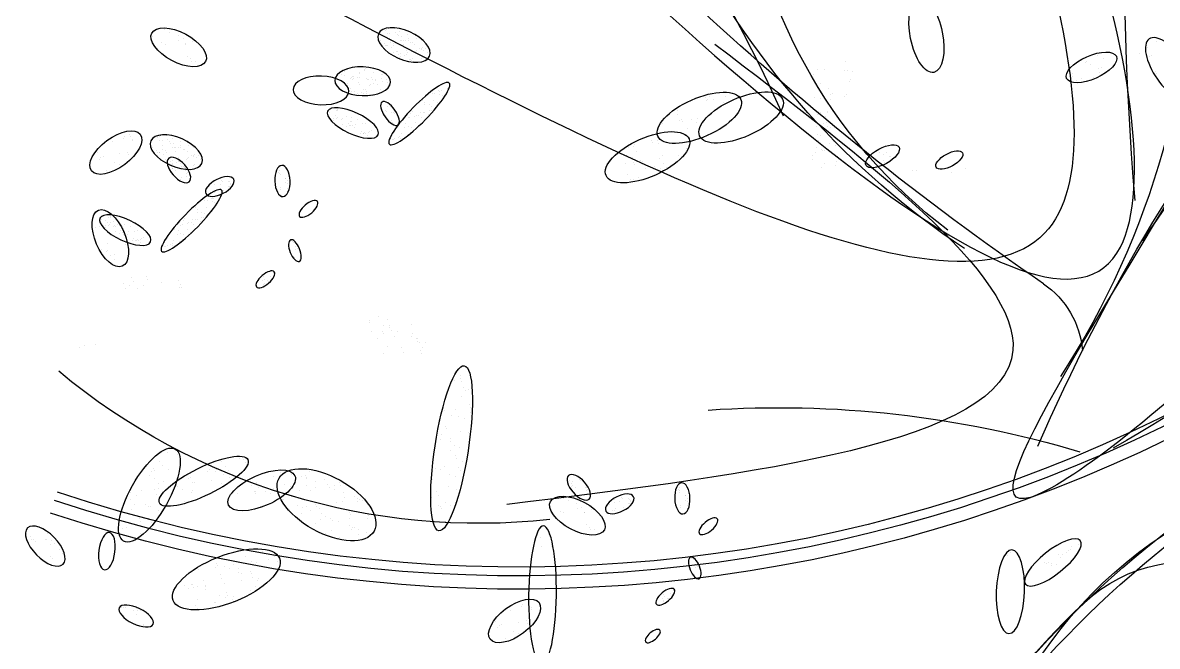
# Model space of a CAD drawing. Extents: x 185064 to 343242, y -369192 to -264966.
# Drawn here: x 203354 to 204928, y -350555 to -349690 of the extents above; entities that cross this region are included whole.
import ezdxf

# ---------------------------------------------------------------- set-up
doc = ezdxf.new("R2010")
doc.units = 0
doc.layers.add('WALL', color=9, linetype='Continuous')

# ---------------------------------------------------------------- blocks, each defined once
blk = doc.blocks.new('花6')
at = {"layer": 'WALL', "color": 8}
for p, q in [((128.59, 89.31), (128.59, 89.31)), ((129.78, 89.24), (129.78, 89.24)), ((129.83, 89.27), (129.83, 89.27)), ((124.33, 87.26), (124.33, 87.26)), ((124.49, 87.92), (124.49, 87.92)), ((125.91, 87.43), (125.91, 87.43)), ((125.93, 88.1), (125.93, 88.1)), ((127.16, 87.01), (127.16, 87.01)), ((127.19, 87.67), (127.19, 87.67)), ((127.51, 88.67), (127.51, 88.67)), ((127.77, 87.83), (127.77, 87.83)), ((127.97, 88.14), (127.97, 88.14)), ((128.47, 88.45), (128.47, 88.45)), ((129.49, 88.37), (129.49, 88.37)), ((129.52, 87.38), (129.52, 87.38)), ((130.04, 88.28), (130.04, 88.28)), ((130.09, 89.18), (130.09, 89.18)), ((130.39, 88.97), (130.39, 88.97)), ((131.32, 87.03), (131.32, 87.03)), ((170.1, 87.28), (170.1, 87.28)), ((171.09, 87.94), (171.09, 87.94)), ((172.75, 88.6), (172.75, 88.6)), ((173.81, 89.02), (173.81, 89.02)), ((176.23, 87.67), (176.23, 87.67)), ((-21.12, 86.77), (-21.12, 86.77)), ((-19.42, 85.64), (-19.42, 85.64)), ((122.41, 85.29), (122.41, 85.29)), ((122.8, 84.99), (122.8, 84.99)), ((123.15, 85.55), (123.15, 85.55)), ((123.24, 85.18), (123.24, 85.18)), ((123.3, 85.3), (123.3, 85.3)), ((123.32, 86.96), (123.32, 86.96)), ((123.7, 85.46), (123.7, 85.46)), ((124.25, 85.02), (124.25, 85.02)), ((124.49, 84.76), (124.49, 84.76)), ((124.61, 86.09), (124.61, 86.09)), ((125.06, 86.51), (125.06, 86.51)), ((125.39, 86.57), (125.39, 86.57)), ((125.89, 86.87), (125.89, 86.87)), ((126.29, 85.07), (126.29, 85.07)), ((126.32, 86.96), (126.32, 86.96)), ((126.86, 86.16), (126.86, 86.16)), ((126.87, 86.87), (126.87, 86.87)), ((127.42, 86.93), (127.42, 86.93)), ((127.94, 84.77), (127.94, 84.77)), ((128.27, 84.77), (128.27, 84.77)), ((128.71, 85.89), (128.71, 85.89)), ((128.85, 86.44), (128.85, 86.44)), ((129.25, 85.57), (129.25, 85.57)), ((129.46, 86.48), (129.46, 86.48)), ((130.03, 86.04), (130.03, 86.04)), ((130.1, 86.02), (130.1, 86.02)), ((130.36, 85.94), (130.36, 85.94)), ((130.45, 85.44), (130.45, 85.44)), ((130.53, 86.35), (130.53, 86.35)), ((167.27, 86.42), (167.27, 86.42)), ((168.33, 86.84), (168.33, 86.84)), ((169.59, 86.33), (169.59, 86.33)), ((169.6, 86.15), (169.6, 86.15)), ((171.03, 86.98), (171.03, 86.98)), ((173.65, 86.17), (173.65, 86.17)), ((174.3, 86.5), (174.3, 86.5)), ((-20.15, 84.05), (-20.15, 84.05)), ((-19.81, 83.75), (-19.81, 83.75)), ((-17.92, 84.36), (-17.92, 84.36)), ((-10.77, 83.31), (-10.77, 83.31)), ((-9.53, 84.06), (-9.53, 84.06)), ((-7.5, 82.84), (-7.5, 82.84)), ((-7.16, 82.56), (-7.16, 82.56)), ((40, 82.9), (40, 82.9)), ((122.02, 84.51), (122.02, 84.51)), ((123.12, 83.66), (123.12, 83.66)), ((123.34, 83.36), (123.34, 83.36)), ((124.76, 84.67), (124.76, 84.67)), ((124.86, 82.89), (124.86, 82.89)), ((125.1, 83.36), (125.1, 83.36)), ((125.18, 83.08), (125.18, 83.08)), ((125.36, 83.19), (125.36, 83.19)), ((125.65, 83.27), (125.65, 83.27)), ((126, 84.57), (126, 84.57)), ((126.18, 84.19), (126.18, 84.19)), ((126.66, 83.99), (126.66, 83.99)), ((127.43, 83.77), (127.43, 83.77)), ((127.44, 84.47), (127.44, 84.47)), ((127.69, 83.68), (127.69, 83.68)), ((127.8, 84.22), (127.8, 84.22)), ((128.82, 84.68), (128.82, 84.68)), ((165.8, 84.3), (165.8, 84.3)), ((167.73, 82.88), (167.73, 82.88)), ((168.51, 82.84), (168.51, 82.84)), ((168.68, 83.36), (168.68, 83.36)), ((169.3, 83.79), (169.3, 83.79)), ((-21.29, 80.42), (-21.29, 80.42)), ((-21.05, 80.76), (-21.05, 80.76)), ((-10.34, 81.62), (-10.34, 81.62)), ((-10.05, 80.62), (-10.05, 80.62)), ((-9.87, 81.48), (-9.87, 81.48)), ((-8.22, 82.14), (-8.22, 82.14)), ((-4.62, 80.36), (-4.62, 80.36)), ((24.2, 81.38), (24.2, 81.38)), ((38.61, 80.86), (38.61, 80.86)), ((39.51, 81.14), (39.51, 81.14)), ((40.09, 81.06), (40.09, 81.06)), ((44.07, 81.17), (44.07, 81.17)), ((45.48, 81.25), (45.48, 81.25)), ((131.01, 80.34), (131.01, 80.34)), ((132.61, 80.59), (132.61, 80.59)), ((133.92, 81.67), (133.92, 81.67)), ((134.32, 81.44), (134.32, 81.44)), ((134.39, 81.11), (134.39, 81.11)), ((134.54, 81.26), (134.54, 81.26)), ((135.53, 80.74), (135.53, 80.74)), ((135.54, 80.4), (135.54, 80.4)), ((137.86, 81.24), (137.86, 81.24)), ((138.38, 80.83), (138.38, 80.83)), ((-8.84, 79.59), (-8.84, 79.59)), ((-6.55, 79.41), (-6.55, 79.41)), ((-5.57, 79.11), (-5.57, 79.11)), ((-4.79, 79.84), (-4.79, 79.84)), ((38.85, 79.23), (38.85, 79.23)), ((39.12, 78.82), (39.12, 78.82)), ((44.81, 78.4), (44.81, 78.4)), ((46.13, 80.28), (46.13, 80.28)), ((129.4, 78.58), (129.4, 78.58)), ((129.71, 79.51), (129.71, 79.51)), ((129.76, 78.23), (129.76, 78.23)), ((129.98, 78.68), (129.98, 78.68)), ((130.19, 79.23), (130.19, 79.23)), ((130.88, 78.83), (130.88, 78.83)), ((131.22, 80.16), (131.22, 80.16)), ((131.22, 79.44), (131.22, 79.44)), ((131.92, 78.22), (131.92, 78.22)), ((132.22, 79.3), (132.22, 79.3)), ((132.39, 79.08), (132.39, 79.08)), ((132.76, 78.45), (132.76, 78.45)), ((132.96, 79.18), (132.96, 79.18)), ((133.18, 79.65), (133.18, 79.65)), ((133.37, 78.33), (133.37, 78.33)), ((133.58, 78.15), (133.58, 78.15)), ((133.66, 79.36), (133.66, 79.36)), ((133.87, 79.33), (133.87, 79.33)), ((134.07, 79.53), (134.07, 79.53)), ((135.37, 79.59), (135.37, 79.59)), ((135.39, 78.35), (135.39, 78.35)), ((135.68, 78.59), (135.68, 78.59)), ((135.95, 79.68), (135.95, 79.68)), ((136.65, 79.78), (136.65, 79.78)), ((136.68, 79.43), (136.68, 79.43)), ((136.85, 79.84), (136.85, 79.84)), ((136.9, 79.25), (136.9, 79.25)), ((137.08, 79.75), (137.08, 79.75)), ((137.13, 79.5), (137.13, 79.5)), ((137.9, 78.39), (137.9, 78.39)), ((138.36, 80.09), (138.36, 80.09)), ((138.53, 78.68), (138.53, 78.68)), ((138.93, 80.19), (138.93, 80.19)), ((139.99, 79.89), (139.99, 79.89)), ((39.82, 76.39), (39.82, 76.39)), ((40.17, 76.01), (40.17, 76.01)), ((42.48, 76.59), (42.48, 76.59)), ((42.9, 76.41), (42.9, 76.41)), ((43.22, 77.47), (43.22, 77.47)), ((63.55, 75.93), (63.55, 75.93)), ((66.4, 76.38), (66.4, 76.38)), ((66.64, 75.9), (66.64, 75.9)), ((118.14, 77.47), (118.14, 77.47)), ((118.17, 77.44), (118.17, 77.44)), ((119.16, 76.06), (119.16, 76.06)), ((119.42, 77.02), (119.42, 77.02)), ((119.66, 76.37), (119.66, 76.37)), ((119.69, 76.93), (119.69, 76.93)), ((119.89, 77.02), (119.89, 77.02)), ((120.68, 76.46), (120.68, 76.46)), ((120.96, 77.16), (120.96, 77.16)), ((121.11, 76.45), (121.11, 76.45)), ((121.69, 76.68), (121.69, 76.68)), ((122.36, 76.03), (122.36, 76.03)), ((131.37, 77.29), (131.37, 77.29)), ((132.91, 76.3), (132.91, 76.3)), ((133.51, 76.37), (133.51, 76.37)), ((134.09, 76.47), (134.09, 76.47)), ((134.18, 76.89), (134.18, 76.89)), ((134.22, 77.38), (134.22, 77.38)), ((134.58, 77.29), (134.58, 77.29)), ((134.66, 76.61), (134.66, 76.61)), ((134.99, 76.62), (134.99, 76.62)), ((135.73, 76.32), (135.73, 76.32)), ((135.83, 76.45), (135.83, 76.45)), ((136.5, 76.87), (136.5, 76.87)), ((137.08, 76.97), (137.08, 76.97)), ((137.22, 77.6), (137.22, 77.6)), ((42.8, 75.27), (42.8, 75.27)), ((44.18, 75.72), (44.18, 75.72)), ((44.86, 75.57), (44.86, 75.57)), ((45.94, 75.69), (45.94, 75.69)), ((46.7, 74.06), (46.7, 74.06)), ((63.88, 74.79), (63.88, 74.79)), ((65.89, 75.42), (65.89, 75.42)), ((67.05, 75.42), (67.05, 75.42)), ((67.26, 75.17), (67.26, 75.17)), ((67.43, 75.69), (67.43, 75.69)), ((69.95, 75.27), (69.95, 75.27)), ((70.71, 74.89), (70.71, 74.89)), ((119.07, 75.53), (119.07, 75.53)), ((120.04, 74.66), (120.04, 74.66)), ((120.82, 75.09), (120.82, 75.09)), ((121.21, 73.96), (121.21, 73.96)), ((121.71, 74.27), (121.71, 74.27)), ((122.62, 74.74), (122.62, 74.74)), ((122.63, 74.27), (122.63, 74.27)), ((123.02, 75.06), (123.02, 75.06)), ((124.62, 73.97), (124.62, 73.97)), ((129.31, 73.94), (129.31, 73.94)), ((130.05, 73.94), (130.05, 73.94)), ((43.48, 72.73), (43.48, 72.73)), ((43.51, 72.9), (43.51, 72.9)), ((43.79, 71.99), (43.79, 71.99)), ((44.77, 72.83), (44.77, 72.83)), ((45.52, 72.34), (45.52, 72.34)), ((66.46, 72.74), (66.46, 72.74)), ((68.98, 71.69), (68.98, 71.69)), ((72.17, 71.47), (72.17, 71.47)), ((72.93, 73.1), (72.93, 73.1)), ((73, 72.42), (73, 72.42)), ((121.38, 73.21), (121.38, 73.21)), ((121.44, 72.56), (121.44, 72.56)), ((121.75, 73.15), (121.75, 73.15)), ((121.99, 72.47), (121.99, 72.47)), ((122.63, 72.79), (122.63, 72.79)), ((122.89, 72.7), (122.89, 72.7)), ((123.27, 71.86), (123.27, 71.86)), ((123.56, 72.8), (123.56, 72.8)), ((123.77, 72.17), (123.77, 72.17)), ((124.32, 72.22), (124.32, 72.22)), ((124.59, 72.08), (124.59, 72.08)), ((125.07, 72.96), (125.07, 72.96)), ((125.4, 72.53), (125.4, 72.53)), ((125.57, 71.8), (125.57, 71.8)), ((125.83, 71.71), (125.83, 71.71)), ((126.57, 71.78), (126.57, 71.78)), ((128.67, 72.65), (128.67, 72.65)), ((128.75, 72.86), (128.75, 72.86)), ((129.25, 72.75), (129.25, 72.75)), ((130.15, 72.9), (130.15, 72.9)), ((130.2, 71.8), (130.2, 71.8)), ((130.32, 73.08), (130.32, 73.08)), ((130.46, 72.57), (130.46, 72.57)), ((135.42, 72.33), (135.42, 72.33)), ((135.8, 71.5), (135.8, 71.5)), ((136.99, 71.89), (136.99, 71.89)), ((138.01, 71.94), (138.01, 71.94)), ((138.79, 71.54), (138.79, 71.54)), ((138.99, 71.39), (138.99, 71.39)), ((139.7, 73.2), (139.7, 73.2)), ((139.72, 73.33), (139.72, 73.33)), ((139.77, 71.87), (139.77, 71.87)), ((139.98, 73.24), (139.98, 73.24)), ((140, 71.63), (140, 71.63)), ((140.27, 72.17), (140.27, 72.17)), ((140.55, 71.55), (140.55, 71.55)), ((141.18, 73.35), (141.18, 73.35)), ((141.41, 72.76), (141.41, 72.76)), ((141.45, 72.76), (141.45, 72.76)), ((141.57, 72.97), (141.57, 72.97)), ((42.81, 69.87), (42.81, 69.87)), ((43.27, 70.99), (43.27, 70.99)), ((43.52, 70.02), (43.52, 70.02)), ((43.69, 70.81), (43.69, 70.81)), ((44.21, 70.57), (44.21, 70.57)), ((45.64, 69.97), (45.64, 69.97)), ((46.02, 71.2), (46.02, 71.2)), ((69.17, 70.89), (69.17, 70.89)), ((70.23, 71.32), (70.23, 71.32)), ((71.07, 69.66), (71.07, 69.66)), ((72, 70.96), (72, 70.96)), ((72.63, 71.16), (72.63, 71.16)), ((75.9, 70.69), (75.9, 70.69)), ((122.69, 71.21), (122.69, 71.21)), ((123.95, 70.28), (123.95, 70.28)), ((124.49, 70.87), (124.49, 70.87)), ((125.32, 69.76), (125.32, 69.76)), ((125.82, 70.07), (125.82, 70.07)), ((126.33, 70.59), (126.33, 70.59)), ((126.54, 69.89), (126.54, 69.89)), ((127.12, 70.86), (127.12, 70.86)), ((128.9, 70.72), (128.9, 70.72)), ((129.25, 71.11), (129.25, 71.11)), ((133.13, 69.25), (133.13, 69.25)), ((134.34, 70.67), (134.34, 70.67)), ((134.84, 70.52), (134.84, 70.52)), ((136.18, 70.4), (136.18, 70.4)), ((136.4, 69.81), (136.4, 69.81)), ((136.82, 70.22), (136.82, 70.22)), ((137.05, 71.08), (137.05, 71.08)), ((137.18, 70.29), (137.18, 70.29)), ((137.31, 70.99), (137.31, 70.99)), ((137.37, 70.14), (137.37, 70.14)), ((137.68, 70.59), (137.68, 70.59)), ((137.92, 69.95), (137.92, 69.95)), ((138.74, 70.51), (138.74, 70.51)), ((140.63, 71.27), (140.63, 71.27)), ((42.18, 67.2), (42.18, 67.2)), ((42.35, 67.17), (42.35, 67.17)), ((44.93, 68.2), (44.93, 68.2)), ((45.2, 67.29), (45.2, 67.29)), ((45.4, 68.53), (45.4, 68.53)), ((70.9, 67.97), (70.9, 67.97)), ((71.2, 68.52), (71.2, 68.52)), ((76.91, 67.26), (76.91, 67.26)), ((77.83, 66.96), (77.83, 66.96)), ((78.11, 67.34), (78.11, 67.34)), ((125.42, 68.93), (125.42, 68.93)), ((125.83, 68.55), (125.83, 68.55)), ((126.1, 68.46), (126.1, 68.46)), ((127.27, 68.66), (127.27, 68.66)), ((127.37, 67.66), (127.37, 67.66)), ((127.52, 67.98), (127.52, 67.98)), ((127.87, 67.96), (127.87, 67.96)), ((128.49, 67.7), (128.49, 67.7)), ((128.77, 67.56), (128.77, 67.56)), ((129.01, 68.21), (129.01, 68.21)), ((129.04, 67.47), (129.04, 67.47)), ((133.47, 69.08), (133.47, 69.08)), ((133.65, 68.81), (133.65, 68.81)), ((133.82, 68.24), (133.82, 68.24)), ((134.2, 68.73), (134.2, 68.73)), ((134.38, 68.83), (134.38, 68.83)), ((134.6, 68.71), (134.6, 68.71)), ((134.64, 68.74), (134.64, 68.74)), ((135.1, 69.02), (135.1, 69.02)), ((135.27, 68.73), (135.27, 68.73)), ((136.07, 68.26), (136.07, 68.26)), ((170.69, 67.04), (170.69, 67.04)), ((172.26, 67.61), (172.26, 67.61)), ((172.73, 67.08), (172.73, 67.08)), ((173.23, 67.39), (173.23, 67.39)), ((173.34, 68.25), (173.34, 68.25)), ((174.25, 67.31), (174.25, 67.31)), ((174.53, 68.18), (174.53, 68.18)), ((174.59, 68.21), (174.59, 68.21)), ((174.8, 67.22), (174.8, 67.22)), ((174.85, 68.12), (174.85, 68.12)), ((175.14, 67.91), (175.14, 67.91)), ((180, 67.18), (180, 67.18)), ((180.05, 67.48), (180.05, 67.48)), ((180.52, 68.14), (180.52, 68.14)), ((180.65, 68.36), (180.65, 68.36)), ((181.71, 68.14), (181.71, 68.14)), ((181.92, 67.76), (181.92, 67.76)), ((182.77, 68.56), (182.77, 68.56)), ((183.92, 67.88), (183.92, 67.88)), ((184.06, 67.03), (184.06, 67.03)), ((31.81, 64.89), (31.81, 64.89)), ((33.17, 64.98), (33.17, 64.98)), ((41.82, 66.35), (41.82, 66.35)), ((43.1, 66.67), (43.1, 66.67)), ((44.06, 65.38), (44.06, 65.38)), ((44.47, 65.21), (44.47, 65.21)), ((44.69, 65.54), (44.69, 65.54)), ((45.63, 65.87), (45.63, 65.87)), ((45.82, 64.89), (45.82, 64.89)), ((71.1, 65.65), (71.1, 65.65)), ((76.74, 66.74), (76.74, 66.74)), ((81.09, 65.18), (81.09, 65.18)), ((81.33, 66.45), (81.33, 66.45)), ((81.61, 66.13), (81.61, 66.13)), ((82.58, 65.83), (82.58, 65.83)), ((168.07, 65.9), (168.07, 65.9)), ((169.09, 66.2), (169.09, 66.2)), ((169.24, 66.86), (169.24, 66.86)), ((169.36, 65.03), (169.36, 65.03)), ((169.82, 65.45), (169.82, 65.45)), ((170.14, 65.51), (170.14, 65.51)), ((170.64, 65.81), (170.64, 65.81)), ((170.67, 66.38), (170.67, 66.38)), ((171.08, 65.9), (171.08, 65.9)), ((171.62, 65.1), (171.62, 65.1)), ((171.63, 65.81), (171.63, 65.81)), ((171.92, 65.95), (171.92, 65.95)), ((171.95, 66.61), (171.95, 66.61)), ((172.18, 65.87), (172.18, 65.87)), ((172.53, 66.77), (172.53, 66.77)), ((173.46, 64.83), (173.46, 64.83)), ((173.61, 65.39), (173.61, 65.39)), ((174.22, 65.42), (174.22, 65.42)), ((174.28, 66.32), (174.28, 66.32)), ((174.78, 64.98), (174.78, 64.98)), ((174.85, 64.96), (174.85, 64.96)), ((175.12, 64.88), (175.12, 64.88)), ((175.28, 65.29), (175.28, 65.29)), ((176.08, 65.97), (176.08, 65.97)), ((181, 64.97), (181, 64.97)), ((187.04, 64.86), (187.04, 64.86)), ((31.05, 64.07), (31.05, 64.07)), ((31.31, 64.13), (31.31, 64.13)), ((32.33, 63.02), (32.33, 63.02)), ((32.43, 63.29), (32.43, 63.29)), ((32.47, 64.49), (32.47, 64.49)), ((34.11, 62.88), (34.11, 62.88)), ((35.41, 62.59), (35.41, 62.59)), ((41.48, 64.21), (41.48, 64.21)), ((41.6, 63.19), (41.6, 63.19)), ((44.02, 62.68), (44.02, 62.68)), ((46.35, 63.5), (46.35, 63.5)), ((46.43, 64.37), (46.43, 64.37)), ((72.2, 64.05), (72.2, 64.05)), ((72.83, 64.25), (72.83, 64.25)), ((75.69, 62.84), (75.69, 62.84)), ((75.94, 64.3), (75.94, 64.3)), ((76.48, 63.71), (76.48, 63.71)), ((79.75, 63.24), (79.75, 63.24)), ((80.22, 63.28), (80.22, 63.28)), ((81.48, 62.53), (81.48, 62.53)), ((81.65, 63.04), (81.65, 63.04)), ((81.88, 63.94), (81.88, 63.94)), ((82.94, 64.36), (82.94, 64.36)), ((83.25, 62.73), (83.25, 62.73)), ((166.78, 63.45), (166.78, 63.45)), ((167.16, 64.23), (167.16, 64.23)), ((167.56, 63.93), (167.56, 63.93)), ((167.87, 62.6), (167.87, 62.6)), ((167.9, 64.49), (167.9, 64.49)), ((168, 64.12), (168, 64.12)), ((168.06, 64.24), (168.06, 64.24)), ((168.45, 64.4), (168.45, 64.4)), ((169.01, 63.96), (169.01, 63.96)), ((169.25, 63.7), (169.25, 63.7)), ((169.51, 63.61), (169.51, 63.61)), ((170.02, 62.56), (170.02, 62.56)), ((170.59, 62.83), (170.59, 62.83)), ((170.75, 63.51), (170.75, 63.51)), ((170.82, 63.09), (170.82, 63.09)), ((170.94, 63.13), (170.94, 63.13)), ((170.97, 63.47), (170.97, 63.47)), ((171.04, 64.01), (171.04, 64.01)), ((171.42, 62.93), (171.42, 62.93)), ((172.19, 62.71), (172.19, 62.71)), ((172.2, 63.41), (172.2, 63.41)), ((172.23, 62.63), (172.23, 62.63)), ((172.45, 62.62), (172.45, 62.62)), ((172.56, 63.17), (172.56, 63.17)), ((172.7, 63.71), (172.7, 63.71)), ((172.74, 62.77), (172.74, 62.77)), ((173.03, 63.71), (173.03, 63.71)), ((173.58, 63.62), (173.58, 63.62)), ((174, 64.51), (174, 64.51)), ((175.21, 64.38), (175.21, 64.38)), ((180.83, 64.46), (180.83, 64.46)), ((181.64, 62.53), (181.64, 62.53)), ((182.58, 64.64), (182.58, 64.64)), ((182.58, 62.47), (182.58, 62.47)), ((183.64, 62.9), (183.64, 62.9)), ((185.85, 64.16), (185.85, 64.16)), ((186.41, 64), (186.41, 64)), ((186.66, 63.55), (186.66, 63.55)), ((16.3, 61.67), (16.3, 61.67)), ((19.16, 60.99), (19.16, 60.99)), ((25.99, 61.39), (25.99, 61.39)), ((26.85, 61.3), (26.85, 61.3)), ((41.87, 62.28), (41.87, 62.28)), ((44.65, 62.04), (44.65, 62.04)), ((75.17, 61.88), (75.17, 61.88)), ((76.39, 61.75), (76.39, 61.75)), ((77.45, 62.18), (77.45, 62.18)), ((79.24, 61.73), (79.24, 61.73)), ((82.73, 60.52), (82.73, 60.52)), ((149.4, 60.85), (149.4, 60.85)), ((149.44, 60.26), (149.44, 60.26)), ((150.05, 62), (150.05, 62)), ((151.07, 60.5), (151.07, 60.5)), ((151.13, 60.88), (151.13, 60.88)), ((151.14, 61.42), (151.14, 61.42)), ((151.33, 61.07), (151.33, 61.07)), ((168.1, 62.3), (168.1, 62.3)), ((169.32, 61.01), (169.32, 61.01)), ((169.39, 61.48), (169.39, 61.48)), ((169.42, 61.76), (169.42, 61.76)), ((169.49, 60.85), (169.49, 60.85)), ((169.53, 60.27), (169.53, 60.27)), ((169.61, 61.83), (169.61, 61.83)), ((169.65, 61.46), (169.65, 61.46)), ((169.82, 62.36), (169.82, 62.36)), ((169.86, 62.3), (169.86, 62.3)), ((169.94, 62.02), (169.94, 62.02)), ((170.11, 62.14), (170.11, 62.14)), ((170.41, 62.21), (170.41, 62.21)), ((171.54, 61.43), (171.54, 61.43)), ((172.16, 61.75), (172.16, 61.75)), ((172.3, 61.71), (172.3, 61.71)), ((172.34, 61.13), (172.34, 61.13)), ((172.49, 62.2), (172.49, 62.2)), ((185.19, 61.42), (185.19, 61.42)), ((185.74, 60.76), (185.74, 60.76)), ((80.68, 60.09), (80.68, 60.09)), ((81.68, 59.51), (81.68, 59.51)), ((82.22, 59.57), (82.22, 59.57)), ((86.58, 59.8), (86.58, 59.8)), ((149.55, 58.74), (149.55, 58.74)), ((149.63, 59.34), (149.63, 59.34)), ((149.96, 59.8), (149.96, 59.8)), ((149.98, 58.99), (149.98, 58.99)), ((150.04, 59.83), (150.04, 59.83)), ((160.73, 58.7), (160.73, 58.7)), ((160.8, 58.81), (160.8, 58.81)), ((161, 59.17), (161, 59.17)), ((161.07, 58.26), (161.07, 58.26)), ((161.12, 59.26), (161.12, 59.26)), ((161.28, 58.25), (161.28, 58.25)), ((162.37, 59.3), (162.37, 59.3)), ((162.57, 59.49), (162.57, 59.49)), ((162.87, 58.64), (162.87, 58.64)), ((163.64, 59.55), (163.64, 59.55)), ((163.87, 59.12), (163.87, 59.12)), ((163.91, 58.54), (163.91, 58.54)), ((164.94, 58.16), (164.94, 58.16)), ((165.37, 58.05), (165.37, 58.05)), ((170.41, 59.98), (170.41, 59.98)), ((170.62, 59.62), (170.62, 59.62)), ((149.62, 57.83), (149.62, 57.83)), ((149.66, 57.24), (149.66, 57.24)), ((150.82, 56.43), (150.82, 56.43)), ((150.93, 57.58), (150.93, 57.58)), ((150.94, 57.96), (150.94, 57.96)), ((161.11, 57.68), (161.11, 57.68)), ((161.68, 57.3), (161.68, 57.3)), ((162.1, 57.42), (162.1, 57.42)), ((162.9, 56.41), (162.9, 56.41)), ((162.93, 56.38), (162.93, 56.38)), ((163.77, 56.53), (163.77, 56.53)), ((163.82, 57.24), (163.82, 57.24)), ((164.02, 57.02), (164.02, 57.02)), ((164.18, 55.96), (164.18, 55.96)), ((164.29, 57), (164.29, 57)), ((164.44, 55.87), (164.44, 55.87)), ((164.64, 55.96), (164.64, 55.96)), ((165.72, 56.1), (165.72, 56.1)), ((163.83, 54.47), (163.83, 54.47)), ((163.91, 55), (163.91, 55)), ((164.41, 55.31), (164.41, 55.31)), ((164.8, 53.6), (164.8, 53.6)), ((165.43, 55.4), (165.43, 55.4)), ((165.58, 54.03), (165.58, 54.03)), ((165.87, 55.39), (165.87, 55.39)), ((166.44, 55.62), (166.44, 55.62)), ((167.12, 54.97), (167.12, 54.97)), ((167.38, 53.68), (167.38, 53.68)), ((167.77, 54), (167.77, 54)), ((165.97, 52.9), (165.97, 52.9)), ((166.14, 52.15), (166.14, 52.15)), ((166.2, 51.5), (166.2, 51.5)), ((166.47, 53.21), (166.47, 53.21)), ((166.51, 52.09), (166.51, 52.09)), ((166.75, 51.41), (166.75, 51.41)), ((167.38, 51.73), (167.38, 51.73)), ((167.39, 53.21), (167.39, 53.21)), ((167.65, 51.64), (167.65, 51.64)), ((168.31, 51.74), (168.31, 51.74)), ((169.37, 52.91), (169.37, 52.91)), ((169.83, 51.9), (169.83, 51.9)), ((170.15, 51.47), (170.15, 51.47)), ((183.89, 51.31), (183.89, 51.31)), ((184.46, 52.14), (184.46, 52.14)), ((184.47, 52.27), (184.47, 52.27)), ((184.74, 52.18), (184.74, 52.18)), ((185.38, 51.57), (185.38, 51.57)), ((185.94, 52.29), (185.94, 52.29)), ((186.16, 51.7), (186.16, 51.7)), ((186.2, 51.7), (186.2, 51.7)), ((186.33, 51.91), (186.33, 51.91)), ((167.44, 50.15), (167.44, 50.15)), ((168.02, 50.8), (168.02, 50.8)), ((168.52, 51.11), (168.52, 51.11)), ((168.7, 49.22), (168.7, 49.22)), ((169.07, 51.16), (169.07, 51.16)), ((169.25, 49.81), (169.25, 49.81)), ((169.34, 51.02), (169.34, 51.02)), ((170.32, 50.74), (170.32, 50.74)), ((170.59, 50.65), (170.59, 50.65)), ((171.09, 49.54), (171.09, 49.54)), ((171.33, 50.72), (171.33, 50.72)), ((171.88, 49.8), (171.88, 49.8)), ((179.09, 49.61), (179.09, 49.61)), ((179.59, 49.46), (179.59, 49.46)), ((180.18, 51.27), (180.18, 51.27)), ((180.56, 50.44), (180.56, 50.44)), ((180.93, 49.34), (180.93, 49.34)), ((181.58, 49.16), (181.58, 49.16)), ((181.75, 50.83), (181.75, 50.83)), ((181.8, 50.02), (181.8, 50.02)), ((181.94, 49.28), (181.94, 49.28)), ((181.94, 49.23), (181.94, 49.23)), ((182.07, 49.93), (182.07, 49.93)), ((182.13, 49.08), (182.13, 49.08)), ((182.44, 49.53), (182.44, 49.53)), ((182.66, 50.49), (182.66, 50.49)), ((182.77, 50.88), (182.77, 50.88)), ((183.12, 50.78), (183.12, 50.78)), ((183.37, 50.35), (183.37, 50.35)), ((183.5, 49.45), (183.5, 49.45)), ((183.55, 50.48), (183.55, 50.48)), ((183.74, 50.33), (183.74, 50.33)), ((184.32, 51.15), (184.32, 51.15)), ((184.52, 50.81), (184.52, 50.81)), ((184.75, 50.57), (184.75, 50.57)), ((185.02, 51.11), (185.02, 51.11)), ((185.3, 50.49), (185.3, 50.49)), ((185.39, 50.21), (185.39, 50.21)), ((186.62, 50.27), (186.62, 50.27)), ((187.44, 50.2), (187.44, 50.2)), ((148.39, 47.19), (148.39, 47.19)), ((148.61, 47.39), (148.61, 47.39)), ((148.81, 47.58), (148.81, 47.58)), ((170.08, 48.7), (170.08, 48.7)), ((170.18, 47.87), (170.18, 47.87)), ((170.58, 49.01), (170.58, 49.01)), ((170.59, 47.49), (170.59, 47.49)), ((170.85, 47.4), (170.85, 47.4)), ((171.3, 48.83), (171.3, 48.83)), ((172.02, 47.6), (172.02, 47.6)), ((172.28, 46.92), (172.28, 46.92)), ((172.63, 46.9), (172.63, 46.9)), ((173.77, 47.15), (173.77, 47.15)), ((177.89, 48.19), (177.89, 48.19)), ((178.22, 48.02), (178.22, 48.02)), ((178.41, 47.75), (178.41, 47.75)), ((178.57, 47.18), (178.57, 47.18)), ((178.96, 47.67), (178.96, 47.67)), ((179.14, 47.77), (179.14, 47.77)), ((179.35, 47.65), (179.35, 47.65)), ((179.4, 47.68), (179.4, 47.68)), ((179.85, 47.96), (179.85, 47.96)), ((180.03, 47.67), (180.03, 47.67)), ((180.83, 47.2), (180.83, 47.2)), ((181.16, 48.75), (181.16, 48.75)), ((181.52, 46.9), (181.52, 46.9)), ((181.77, 48.76), (181.77, 48.76)), ((181.78, 47.53), (181.78, 47.53)), ((182.68, 48.89), (182.68, 48.89)), ((185.05, 47.06), (185.05, 47.06)), ((147.26, 45.74), (147.26, 45.74)), ((147.52, 46.34), (147.52, 46.34)), ((147.61, 45.99), (147.61, 45.99)), ((147.99, 46.35), (147.99, 46.35)), ((148.03, 45.77), (148.03, 45.77)), ((172.13, 46.6), (172.13, 46.6)), ((173.25, 46.64), (173.25, 46.64)), ((173.53, 46.5), (173.53, 46.5)), ((173.79, 46.41), (173.79, 46.41)), ((180.97, 46.33), (180.97, 46.33)), ((183.53, 44.83), (183.53, 44.83)), ((184.5, 44.74), (184.5, 44.74)), ((185.01, 45.7), (185.01, 45.7)), ((185.19, 45.49), (185.19, 45.49)), ((186.25, 45.91), (186.25, 45.91)), ((148.14, 44.24), (148.14, 44.24)), ((148.32, 44.17), (148.32, 44.17)), ((183.7, 43.81), (183.7, 43.81)), ((152.44, 41.21), (152.44, 41.21)), ((152.9, 40.53), (152.9, 40.53)), ((154.31, 40.44), (154.31, 40.44)), ((177.31, 40.47), (177.31, 40.47)), ((180.31, 40.42), (180.31, 40.42)), ((153.37, 39.53), (153.37, 39.53)), ((153.5, 39.64), (153.5, 39.64)), ((154.19, 39.93), (154.19, 39.93)), ((154.23, 39.18), (154.23, 39.18)), ((154.25, 39.02), (154.25, 39.02)), ((154.56, 39.64), (154.56, 39.64)), ((170.5, 38.43), (170.5, 38.43)), ((170.67, 38.95), (170.67, 38.95)), ((170.9, 38.33), (170.9, 38.33)), ((171.11, 39.75), (171.11, 39.75)), ((174.38, 39.27), (174.38, 39.27)), ((177.14, 39.96), (177.14, 39.96)), ((177.87, 38.76), (177.87, 38.76)), ((179.06, 38.09), (179.06, 38.09)), ((179.79, 39.46), (179.79, 39.46)), ((180.71, 38.75), (180.71, 38.75)), ((181.53, 38.23), (181.53, 38.23)), ((181.77, 39.17), (181.77, 39.17)), ((129.95, 31.97), (129.95, 31.97)), ((131.77, 32.59), (131.77, 32.59)), ((133.44, 31.94), (133.44, 31.94)), ((133.45, 31.46), (133.45, 31.46)), ((124.95, 29.26), (124.95, 29.26)), ((125.14, 31.07), (125.14, 31.07)), ((127.95, 29.76), (127.95, 29.76)), ((129.09, 29.94), (129.09, 29.94)), ((129.6, 30.89), (129.6, 30.89)), ((129.61, 30.42), (129.61, 30.42)), ((130.67, 30.84), (130.67, 30.84)), ((130.68, 29.29), (130.68, 29.29)), ((130.85, 29.8), (130.85, 29.8)), ((133.15, 29.78), (133.15, 29.78)), ((122.47, 27.58), (122.47, 27.58)), ((123.68, 27.6), (123.68, 27.6)), ((124.04, 27.76), (124.04, 27.76)), ((124.12, 28.23), (124.12, 28.23)), ((124.22, 28.28), (124.22, 28.28)), ((125.18, 28.66), (125.18, 28.66)), ((128.6, 28.73), (128.6, 28.73)), ((129.88, 26.85), (129.88, 26.85)), ((131.88, 28.25), (131.88, 28.25)), ((187.31, 27.06), (187.31, 27.06)), ((189.6, 26.88), (189.6, 26.88)), ((123.17, 26.64), (123.17, 26.64)), ((123.24, 25.33), (123.24, 25.33)), ((123.38, 26.04), (123.38, 26.04)), ((126.87, 25.54), (126.87, 25.54)), ((127.23, 26.49), (127.23, 26.49)), ((130.73, 25.28), (130.73, 25.28)), ((190.58, 26.58), (190.58, 26.58)), ((115.51, 20.5), (115.51, 20.5)), ((115.68, 21.01), (115.68, 21.01)), ((116.8, 20.12), (116.8, 20.12)), ((114.02, 18.2), (114.02, 18.2)), ((114.7, 18.06), (114.7, 18.06)), ((115.08, 18.63), (115.08, 18.63)), ((115.4, 19.9), (115.4, 19.9)), ((115.45, 16.87), (115.45, 16.87)), ((113.61, 14.76), (113.61, 14.76)), ((113.72, 13.68), (113.72, 13.68)), ((113.78, 15.27), (113.78, 15.27)), ((116.52, 14.29), (116.52, 14.29)), ((118.72, 14.07), (118.72, 14.07)), ((114.89, 12.54), (114.89, 12.54)), ((115.95, 12.97), (115.95, 12.97)), ((117.38, 13.14), (117.38, 13.14)), ((119.5, 12.13), (119.5, 12.13)), ((114.1, 9.79), (114.1, 9.79)), ((115.65, 9.95), (115.65, 9.95)), ((118.35, 10.54), (118.35, 10.54)), ((118.52, 11.06), (118.52, 11.06)), ((119.3, 9.42), (119.3, 9.42)), ((114.07, 6.74), (114.07, 6.74)), ((115.76, 6.88), (115.76, 6.88)), ((116.82, 7.3), (116.82, 7.3)), ((117.55, 8.11), (117.55, 8.11)), ((117.65, 8.68), (117.65, 8.68)), ((119.59, 8.4), (119.59, 8.4)), ((116.46, 4.8), (116.46, 4.8)), ((116.63, 5.32), (116.63, 5.32)), ((117.57, 6.23), (117.57, 6.23)), ((120.63, 6.52), (120.63, 6.52)), ((159.01, 4.69), (159.01, 4.69)), ((171.18, 5.42), (171.18, 5.42)), ((173.16, 5.89), (173.16, 5.89)), ((174.44, 5.88), (174.44, 5.88)), ((114.71, 3.22), (114.71, 3.22)), ((115.22, 4.18), (115.22, 4.18)), ((115.65, 2.37), (115.65, 2.37)), ((116, 3.02), (116, 3.02)), ((118.77, 3.07), (118.77, 3.07)), ((119.5, 2.51), (119.5, 2.51)), ((120.46, 2.74), (120.46, 2.74)), ((157.71, 3.49), (157.71, 3.49)), ((157.88, 4.01), (157.88, 4.01)), ((158.22, 4.44), (158.22, 4.44)), ((161.2, 2.28), (161.2, 2.28)), ((161.72, 3.24), (161.72, 3.24)), ((162.67, 4.15), (162.67, 4.15)), ((163.54, 2.58), (163.54, 2.58)), ((164.91, 2.6), (164.91, 2.6)), ((173.1, 2.63), (173.1, 2.63)), ((174.16, 3.26), (174.16, 3.26)), ((174.68, 4.22), (174.68, 4.22)), ((175.72, 2.33), (175.72, 2.33)), ((175.89, 2.84), (175.89, 2.84)), ((91.42, 0.13), (91.42, 0.13)), ((91.98, 0.4), (91.98, 0.4)), ((92.22, 0.66), (92.22, 0.66)), ((92.36, 1.05), (92.36, 1.05)), ((93.62, 0.2), (93.62, 0.2)), ((94.13, 0.34), (94.13, 0.34)), ((116.63, 1.22), (116.63, 1.22)), ((117.69, 1.64), (117.69, 1.64)), ((121.2, 0.59), (121.2, 0.59)), ((142.26, 0.53), (142.26, 0.53)), ((144.14, 0.15), (144.14, 0.15)), ((145.35, 2.18), (145.35, 2.18)), ((145.79, 0.81), (145.79, 0.81)), ((145.85, 0.94), (145.85, 0.94)), ((146.02, 1.46), (146.02, 1.46)), ((146.85, 1.24), (146.85, 1.24)), ((148.24, 1.3), (148.24, 1.3)), ((148.85, 1.67), (148.85, 1.67)), ((151.07, 1.97), (151.07, 1.97)), ((152.31, 1.15), (152.31, 1.15)), ((160.94, 0.96), (160.94, 0.96)), ((162.19, 1.52), (162.19, 1.52)), ((163.85, 2.18), (163.85, 2.18)), ((164.6, 0.43), (164.6, 0.43)), ((165.26, 2.13), (165.26, 2.13)), ((168.76, 0.92), (168.76, 0.92)), ((169.08, 0.8), (169.08, 0.8)), ((169.25, 1.32), (169.25, 1.32)), ((174.03, 0.22), (174.03, 0.22)), ((175.69, 0.88), (175.69, 0.88)), ((176.37, 2.16), (176.37, 2.16)), ((176.75, 1.31), (176.75, 1.31)), ((70.79, -1.58), (70.79, -1.58)), ((70.83, -2.16), (70.83, -2.16)), ((71.44, -0.43), (71.44, -0.43)), ((72.46, -1.93), (72.46, -1.93)), ((72.52, -1.55), (72.52, -1.55)), ((72.53, -1.01), (72.53, -1.01)), ((72.72, -1.36), (72.72, -1.36)), ((90.71, -1.42), (90.71, -1.42)), ((90.78, -0.95), (90.78, -0.95)), ((90.82, -0.67), (90.82, -0.67)), ((90.88, -1.58), (90.88, -1.58)), ((90.92, -2.16), (90.92, -2.16)), ((91.04, -0.96), (91.04, -0.96)), ((91.21, -0.06), (91.21, -0.06)), ((92.93, -1), (92.93, -1)), ((93.55, -0.68), (93.55, -0.68)), ((93.69, -0.71), (93.69, -0.71)), ((93.73, -1.3), (93.73, -1.3)), ((93.88, -0.23), (93.88, -0.23)), ((116.35, -1.43), (116.35, -1.43)), ((117.93, -0.71), (117.93, -0.71)), ((120.39, -1.85), (120.39, -1.85)), ((121.42, -1.22), (121.42, -1.22)), ((138.65, -2.03), (138.65, -2.03)), ((139.21, -0.58), (139.21, -0.58)), ((139.38, -0.06), (139.38, -0.06)), ((140.31, -1.37), (140.31, -1.37)), ((140.35, -0.53), (140.35, -0.53)), ((141.37, -0.95), (141.37, -0.95)), ((141.75, -0.43), (141.75, -0.43)), ((144.01, -1.07), (144.01, -1.07)), ((145.04, -1.49), (145.04, -1.49)), ((145.81, -0.58), (145.81, -0.58)), ((147.28, -1.54), (147.28, -1.54)), ((148.94, -0.73), (148.94, -0.73)), ((149.31, -1.79), (149.31, -1.79)), ((150.26, -0.47), (150.26, -0.47)), ((150.77, -2.05), (150.77, -2.05)), ((152.44, -1.24), (152.44, -1.24)), ((152.88, -2.19), (152.88, -2.19)), ((153.94, -1.77), (153.94, -1.77)), ((155.29, -1.01), (155.29, -1.01)), ((155.8, -0.06), (155.8, -0.06)), ((155.98, -1.73), (155.98, -1.73)), ((156.1, -1.78), (156.1, -1.78)), ((156.71, -0.67), (156.71, -0.67)), ((159.35, -1.17), (159.35, -1.17)), ((162.45, -0.72), (162.45, -0.72)), ((162.62, -0.2), (162.62, -0.2)), ((167.87, -0.05), (167.87, -0.05)), ((168.24, -0.04), (168.24, -0.04)), ((168.28, -1.63), (168.28, -1.63)), ((168.55, -1.96), (168.55, -1.96)), ((170.2, -1.3), (170.2, -1.3)), ((171.26, -0.88), (171.26, -0.88)), ((171.36, -0.56), (171.36, -0.56)), ((172.31, -0.19), (172.31, -0.19)), ((174.91, -0.11), (174.91, -0.11)), ((175.02, -1.09), (175.02, -1.09)), ((175.8, -1.39), (175.8, -1.39)), ((178.29, -1.57), (178.29, -1.57)), ((180.46, -1.89), (180.46, -1.89)), ((70.94, -3.69), (70.94, -3.69)), ((71.03, -3.08), (71.03, -3.08)), ((71.35, -2.63), (71.35, -2.63)), ((71.37, -3.44), (71.37, -3.44)), ((71.44, -2.6), (71.44, -2.6)), ((82.12, -3.73), (82.12, -3.73)), ((82.19, -3.62), (82.19, -3.62)), ((82.39, -3.25), (82.39, -3.25)), ((82.46, -4.17), (82.46, -4.17)), ((82.52, -3.16), (82.52, -3.16)), ((82.68, -4.18), (82.68, -4.18)), ((83.76, -3.13), (83.76, -3.13)), ((83.96, -2.94), (83.96, -2.94)), ((84.27, -3.79), (84.27, -3.79)), ((85.03, -2.88), (85.03, -2.88)), ((85.27, -3.3), (85.27, -3.3)), ((85.31, -3.89), (85.31, -3.89)), ((86.34, -4.27), (86.34, -4.27)), ((86.76, -4.38), (86.76, -4.38)), ((91.8, -2.45), (91.8, -2.45)), ((92.02, -2.81), (92.02, -2.81)), ((92.72, -4.18), (92.72, -4.18)), ((94.37, -3.52), (94.37, -3.52)), ((95.43, -3.1), (95.43, -3.1)), ((97.86, -4.45), (97.86, -4.45)), ((116.58, -3.96), (116.58, -3.96)), ((117.5, -4.44), (117.5, -4.44)), ((118.56, -4.02), (118.56, -4.02)), ((119.85, -4.43), (119.85, -4.43)), ((119.9, -2.54), (119.9, -2.54)), ((121.33, -2.92), (121.33, -2.92)), ((134.82, -3.55), (134.82, -3.55)), ((135.51, -3.27), (135.51, -3.27)), ((135.83, -3.72), (135.83, -3.72)), ((135.88, -3.13), (135.88, -3.13)), ((136.35, -2.77), (136.35, -2.77)), ((138.4, -3.02), (138.4, -3.02)), ((138.78, -3.75), (138.78, -3.75)), ((139.89, -3.88), (139.89, -3.88)), ((142.27, -4.26), (142.27, -4.26)), ((144.12, -4.28), (144.12, -4.28)), ((147.72, -4.43), (147.72, -4.43)), ((148.79, -2.75), (148.79, -2.75)), ((150.49, -3.33), (150.49, -3.33)), ((150.59, -3.27), (150.59, -3.27)), ((150.76, -2.75), (150.76, -2.75)), ((151.22, -2.85), (151.22, -2.85)), ((155.81, -2.25), (155.81, -2.25)), ((159.37, -2.25), (159.37, -2.25)), ((169.79, -3.77), (169.79, -3.77)), ((173.29, -4.28), (173.29, -4.28)), ((175.28, -2.35), (175.28, -2.35)), ((177.62, -4.36), (177.62, -4.36)), ((179.35, -2.5), (179.35, -2.5)), ((179.65, -4.32), (179.65, -4.32)), ((180.39, -3.26), (180.39, -3.26)), ((71.01, -4.6), (71.01, -4.6)), ((71.05, -5.18), (71.05, -5.18)), ((72.22, -6), (72.22, -6)), ((72.32, -4.85), (72.32, -4.85)), ((72.33, -4.47), (72.33, -4.47)), ((82.5, -4.75), (82.5, -4.75)), ((83.07, -5.13), (83.07, -5.13)), ((83.49, -5.01), (83.49, -5.01)), ((85.16, -5.9), (85.16, -5.9)), ((85.22, -5.19), (85.22, -5.19)), ((85.42, -5.41), (85.42, -5.41)), ((85.68, -5.43), (85.68, -5.43)), ((88.89, -5.71), (88.89, -5.71)), ((89.95, -5.28), (89.95, -5.28)), ((91.21, -5.8), (91.21, -5.8)), ((91.22, -5.97), (91.22, -5.97)), ((91.73, -4.84), (91.73, -4.84)), ((92.65, -5.14), (92.65, -5.14)), ((95.27, -5.95), (95.27, -5.95)), ((95.92, -5.62), (95.92, -5.62)), ((119.3, -5.15), (119.3, -5.15)), ((119.47, -4.64), (119.47, -4.64)), ((133.77, -6.46), (133.77, -6.46)), ((137.31, -6.32), (137.31, -6.32)), ((137.48, -5.8), (137.48, -5.8)), ((142.24, -6.61), (142.24, -6.61)), ((142.87, -6.04), (142.87, -6.04)), ((143.39, -5.08), (143.39, -5.08)), ((143.95, -4.8), (143.95, -4.8)), ((145, -5.51), (145, -5.51)), ((145.93, -4.79), (145.93, -4.79)), ((146.66, -4.85), (146.66, -4.85)), ((146.94, -6.19), (146.94, -6.19)), ((149.2, -5.27), (149.2, -5.27)), ((155, -4.68), (155, -4.68)), ((158.02, -5.5), (158.02, -5.5)), ((160.29, -5.25), (160.29, -5.25)), ((174.9, -5.44), (174.9, -5.44)), ((176.56, -4.78), (176.56, -4.78)), ((176.95, -4.81), (176.95, -4.81)), ((180.22, -5.29), (180.22, -5.29)), ((87.42, -7.82), (87.42, -7.82)), ((90.3, -8.76), (90.3, -8.76)), ((90.92, -8.33), (90.92, -8.33)), ((118.49, -7.59), (118.49, -7.59)), ((118.5, -7.68), (118.5, -7.68)), ((133.98, -7.17), (133.98, -7.17)), ((136.51, -8.76), (136.51, -8.76)), ((136.75, -8.79), (136.75, -8.79)), ((137.43, -6.99), (137.43, -6.99)), ((137.47, -8.38), (137.47, -8.38)), ((139.52, -7.69), (139.52, -7.69)), ((140.7, -7.47), (140.7, -7.47)), ((141.18, -7.03), (141.18, -7.03)), ((143.14, -7.23), (143.14, -7.23)), ((144.2, -7.98), (144.2, -7.98)), ((176.41, -7.96), (176.41, -7.96)), ((176.92, -7), (176.92, -7)), ((178.56, -7.63), (178.56, -7.63)), ((178.73, -7.11), (178.73, -7.11)), ((178.87, -8.54), (178.87, -8.54)), ((180.47, -8.11), (180.47, -8.11)), ((181.26, -8.92), (181.26, -8.92)), ((199.48, -8.67), (199.48, -8.67)), ((89.36, -9.24), (89.36, -9.24)), ((90.13, -9.28), (90.13, -9.28)), ((98.38, -10.27), (98.38, -10.27)), ((99.92, -10.79), (99.92, -10.79)), ((134.03, -9.88), (134.03, -9.88)), ((135.69, -9.22), (135.69, -9.22)), ((135.7, -10.19), (135.7, -10.19)), ((136.96, -9.33), (136.96, -9.33)), ((139.36, -10.72), (139.36, -10.72)), ((141.02, -9.49), (141.02, -9.49)), ((142.22, -10.02), (142.22, -10.02)), ((178.49, -10.02), (178.49, -10.02)), ((182.14, -9.01), (182.14, -9.01)), ((196.86, -10.08), (196.86, -10.08)), ((197.44, -9.34), (197.44, -9.34)), ((200.15, -10.54), (200.15, -10.54)), ((-6.17, -11.53), (-6.17, -11.53)), ((-5.8, -12.1), (-5.8, -12.1)), ((-4.42, -12.58), (-4.42, -12.58)), ((-4.31, -13.11), (-4.31, -13.11)), ((-3.36, -11.69), (-3.36, -11.69)), ((97.81, -12.54), (97.81, -12.54)), ((97.97, -11.24), (97.97, -11.24)), ((99.59, -12.62), (99.59, -12.62)), ((155.68, -13.09), (155.68, -13.09)), ((194.41, -13.19), (194.41, -13.19)), ((195.33, -12.03), (195.33, -12.03)), ((196.09, -11.39), (196.09, -11.39)), ((196.11, -12.2), (196.11, -12.2)), ((196.97, -11.21), (196.97, -11.21)), ((197.11, -11.26), (197.11, -11.26)), ((199.06, -11.57), (199.06, -11.57)), ((199.55, -11.18), (199.55, -11.18)), ((200, -11.16), (200, -11.16)), ((-3.97, -13.4), (-3.97, -13.4)), ((-3.59, -13.69), (-3.59, -13.69)), ((-2.81, -14.14), (-2.81, -14.14)), ((-2.35, -14.79), (-2.35, -14.79)), ((-1.92, -14.19), (-1.92, -14.19)), ((5.61, -15.58), (5.61, -15.58)), ((5.7, -14.86), (5.7, -14.86)), ((7.42, -13.81), (7.42, -13.81)), ((8.14, -14.45), (8.14, -14.45)), ((69.79, -15.24), (69.79, -15.24)), ((70, -15.04), (70, -15.04)), ((70.2, -14.85), (70.2, -14.85)), ((151.62, -15.53), (151.62, -15.53)), ((152.13, -14.57), (152.13, -14.57)), ((152.96, -14.17), (152.96, -14.17)), ((153.37, -15.15), (153.37, -15.15)), ((154.62, -13.51), (154.62, -13.51)), ((157.85, -14.64), (157.85, -14.64)), ((164.8, -15.47), (164.8, -15.47)), ((193.83, -13.94), (193.83, -13.94)), ((195.72, -14.92), (195.72, -14.92)), ((196.14, -14.48), (196.14, -14.48)), ((-1.53, -16.08), (-1.53, -16.08)), ((-0.6, -15.93), (-0.6, -15.93)), ((-0.49, -16.37), (-0.49, -16.37)), ((-0.01, -15.79), (-0.01, -15.79)), ((0.44, -15.91), (0.44, -15.91)), ((0.86, -15.68), (0.86, -15.68)), ((68.65, -16.68), (68.65, -16.68)), ((68.92, -16.09), (68.92, -16.09)), ((69.01, -16.43), (69.01, -16.43)), ((69.38, -16.08), (69.38, -16.08)), ((69.42, -16.66), (69.42, -16.66)), ((151.21, -16.16), (151.21, -16.16)), ((155.68, -15.68), (155.68, -15.68)), ((156.64, -15.63), (156.64, -15.63)), ((156.93, -17.42), (156.93, -17.42)), ((159.17, -16.89), (159.17, -16.89)), ((159.31, -17.65), (159.31, -17.65)), ((160.14, -16.14), (160.14, -16.14)), ((160.97, -16.99), (160.97, -16.99)), ((162.03, -16.57), (162.03, -16.57)), ((163.39, -16.42), (163.39, -16.42)), ((163.56, -15.9), (163.56, -15.9)), ((163.8, -16.67), (163.8, -16.67)), ((167.07, -17.15), (167.07, -17.15)), ((194.33, -16.19), (194.33, -16.19)), ((69.53, -18.18), (69.53, -18.18)), ((69.72, -18.25), (69.72, -18.25)), ((153.83, -19.84), (153.83, -19.84)), ((155.3, -18.88), (155.3, -18.88)), ((155.49, -19.18), (155.49, -19.18)), ((156.55, -18.75), (156.55, -18.75)), ((156.75, -17.94), (156.75, -17.94)), ((158.57, -19.35), (158.57, -19.35)), ((158.66, -17.84), (158.66, -17.84)), ((162.06, -19.86), (162.06, -19.86)), ((162.59, -18.85), (162.59, -18.85)), ((162.72, -18), (162.72, -18)), ((166.22, -19.2), (166.22, -19.2)), ((168.39, -20.05), (168.39, -20.05)), ((73.83, -21.22), (73.83, -21.22)), ((74.29, -21.9), (74.29, -21.9)), ((75.7, -21.99), (75.7, -21.99)), ((155.95, -20.38), (155.95, -20.38)), ((156.8, -21.29), (156.8, -21.29)), ((161.49, -22.16), (161.49, -22.16)), ((161.66, -21.64), (161.66, -21.64)), ((162.9, -22.23), (162.9, -22.23)), ((165.67, -21.13), (165.67, -21.13)), ((165.7, -20.16), (165.7, -20.16)), ((165.72, -20.4), (165.72, -20.4)), ((167.33, -20.47), (167.33, -20.47)), ((168.13, -20.63), (168.13, -20.63)), ((168.3, -20.12), (168.3, -20.12)), ((168.99, -20.87), (168.99, -20.87)), ((169.76, -20.31), (169.76, -20.31)), ((74.76, -22.9), (74.76, -22.9)), ((74.9, -22.78), (74.9, -22.78)), ((75.58, -22.5), (75.58, -22.5)), ((75.62, -23.24), (75.62, -23.24)), ((75.64, -23.41), (75.64, -23.41)), ((75.95, -22.79), (75.95, -22.79)), ((102.14, -23.98), (102.14, -23.98)), ((102.28, -23.76), (102.28, -23.76)), ((103.33, -23.99), (103.33, -23.99)), ((103.54, -24.36), (103.54, -24.36)), ((104.39, -23.56), (104.39, -23.56)), ((105.55, -24.24), (105.55, -24.24)), ((160.18, -23.32), (160.18, -23.32)), ((160.3, -22.5), (160.3, -22.5)), ((160.49, -23.08), (160.49, -23.08)), ((161.84, -22.66), (161.84, -22.66)), ((163.85, -23.61), (163.85, -23.61)), ((163.99, -23.59), (163.99, -23.59)), ((167.33, -23.07), (167.33, -23.07)), ((167.65, -24.12), (167.65, -24.12)), ((101.62, -24.94), (101.62, -24.94)), ((101.68, -24.65), (101.68, -24.65)), ((105.69, -25.09), (105.69, -25.09)), ((167.34, -24.81), (167.34, -24.81)), ((178.43, -25.12), (178.43, -25.12)), ((179.12, -25.2), (179.12, -25.2)), ((179.37, -25.92), (179.37, -25.92)), ((179.39, -24.69), (179.39, -24.69)), ((179.96, -25.18), (179.96, -25.18)), ((181.36, -24.62), (181.36, -24.62)), ((181.83, -24.61), (181.83, -24.61)), ((182.28, -24.59), (182.28, -24.59)), ((102.45, -27.66), (102.45, -27.66)), ((102.62, -27.15), (102.62, -27.15)), ((104.2, -27.49), (104.2, -27.49)), ((107.47, -27.96), (107.47, -27.96)), ((108.03, -28.12), (108.03, -28.12)), ((108.28, -28.58), (108.28, -28.58)), ((108.67, -27.26), (108.67, -27.26)), ((177.84, -27.87), (177.84, -27.87)), ((177.99, -28.16), (177.99, -28.16)), ((103.26, -29.59), (103.26, -29.59)), ((104.2, -29.65), (104.2, -29.65)), ((105.26, -29.23), (105.26, -29.23)), ((106.81, -30.7), (106.81, -30.7)), ((107.36, -31.36), (107.36, -31.36))]:
    blk.add_line(p, q, dxfattribs=at)
for centre, radius, start, end in [((-42.57, 131.79), 103.17, 307.2006, 43.9668), ((133.03, 108.86), 161.45, 144.3651, 213.0258), ((-679.01, 109.27), 664.21, 355.35493, 8.0245), ((-73.23, 180.46), 161.66, 303.7272, 1.2561), ((307.51, -41.27), 279.37, 132.374, 156.054), ((-342.33, -141.82), 375.27, 23.3837, 53.6002), ((-335.32, 528.33), 593.69, 304.50561, 321.22773), ((112.86, 230.57), 256.6, 198.2036, 240.7096), ((-207.83, -78.28), 227.34, 33.6045, 72.9275), ((104.19, 269.91), 286.51, 209.1916, 288.4458), ((104.19, 269.91), 290.86, 209.1916, 288.4458), ((104.19, 269.91), 288.25, 209.1916, 288.4458), ((11.11, 24.38), 17.85, 124.5056, 174.8163), ((-147.85, -169.6), 202.8, 358.1481, 103.0194), ((-147.85, -169.6), 200.63, 358.1481, 103.2165), ((111.91, 121.16), 129.19, 263.8314, 309.7867), ((53.06, -191.34), 206.06, 86.1486, 106.685), ((-70.66, -83.07), 87.21, 358.3656, 191.7199), ((-27.47, -45.51), 29.95, 46.9697, 109.8517), ((-104.41, -127.93), 142.7, 338.6961, 46.9697)]:
    blk.add_arc(centre, radius, start, end, dxfattribs=at)
at = {"layer": 'WALL', "color": 8, "extrusion": (0, 0, -1)}
for centre, major_axis, ratio in [((24.02, 87.95), (-1.46, -7.27), 0.42873), ((171, 85.6), (5.29, 2.81), 0.489709), ((-8.42, 81.66), (-4.89, 2.17), 0.42873), ((60.44, 71.8), (-8.16, 3.62), 0.42873), ((68.66, 71.73), (-8.16, 3.62), 0.42873), ((78.84, 63.98), (-8.16, 3.62), 0.42873), ((183.35, 64.91), (-4.8, 3.59), 0.489709), ((19.52, 63.43), (2.6, -1.43), 0.42873), ((32.64, 64.17), (3.24, -1.79), 0.42873), ((184.44, 48.05), (-2.35, -5.51), 0.489709), ((117.36, 6.74), (2.5, -16.23), 0.200035), ((176.76, -2.47), (-5.06, 9.05), 0.368424), ((166.09, 0.24), (8.7, -4.26), 0.283409), ((141.94, -4.37), (9.34, 5.22), 0.514982), ((154.68, -1.55), (-6.53, 2.89), 0.42873), ((92.62, -6.52), (5.29, 2.81), 0.489709), ((161.64, -19.05), (10.45, -4.16), 0.414379), ((104.97, -27.22), (-4.8, 3.59), 0.489709)]:
    blk.add_ellipse(centre, major_axis=major_axis, ratio=ratio, dxfattribs=at)
at = {"layer": 'WALL', "color": 8}
for centre, major_axis, ratio in [((126.72, 86.06), (5.02, 2.22), 0.514982), ((-23.99, 81.15), (4.23, 6.09), 0.42873), ((134.84, 78.93), (-5.48, -0.2), 0.514982), ((123.7, 72.56), (-5.89, 6.02), 0.200035), ((143.02, 77.13), (-5.48, -0.2), 0.514982), ((129.46, 72.59), (1.57, 2.25), 0.42873), ((136.75, 70.71), (4.97, 2.34), 0.38159), ((171.47, 65), (5.02, 2.22), 0.514982), ((170.95, 61.48), (2.02, 2.32), 0.489709), ((150.61, 59.31), (-0.12, -3.07), 0.489709), ((162.92, 58.23), (-2.73, 1.41), 0.489709), ((168.46, 51.5), (-5.89, 6.02), 0.200035), ((145.49, 53.82), (-1.75, 1.48), 0.42873), ((181.5, 49.65), (4.97, 2.34), 0.38159), ((148.16, 45.61), (-0.85, -2.12), 0.42873), ((153.96, 39.96), (-1.75, 1.48), 0.42873), ((92.34, -0.94), (2.02, 2.32), 0.489709), ((72, -3.12), (-0.12, -3.07), 0.489709), ((84.31, -4.2), (-2.73, 1.41), 0.489709), ((66.88, -8.6), (-1.75, 1.48), 0.42873), ((99.48, -22.18), (-0.18, 13.64), 0.200035), ((197.22, -12.5), (-3.49, -3.56), 0.489709), ((-0.85, -15.71), (-5.38, 4.29), 0.336016), ((185.1, -13.5), (-0.48, 3.67), 0.42873), ((7.51, -21.48), (-0.3, 8.25), 0.336016), ((69.55, -16.81), (-0.85, -2.12), 0.42873), ((75.35, -22.47), (-1.75, 1.48), 0.42873), ((179.36, -26.25), (-3.33, -1.62), 0.42873), ((77.8, -30.2), (-1.4, 1.18), 0.42873)]:
    blk.add_ellipse(centre, major_axis=major_axis, ratio=ratio, dxfattribs=at)
for points in [[(137.05, 150.51), (-14.1, 46.3), (43.29, 190.42), (54.03, 197.65)], [(-107.96, 172.33), (-37.86, 29.32), (3.57, -2.92), (-60.3, 192.83), (-53.62, 194.1)], [(32.12, 195.81), (0.81, 49.02), (156.27, 101.15)], [(65.62, 86.23), (7.02, 26.01), (106.47, -4.32)]]:
    blk.add_spline(points, degree=3, dxfattribs=at)

msp = doc.modelspace()

# ---------------------------------------------------------------- block references
at = {"color": 7, "xscale": -7.054387199913617, "yscale": 7.054387199913617, "zscale": 7.054387199999997}
msp.add_blockref('花6', (204776.9, -350328), dxfattribs=at)

doc.saveas('drawing.dxf')
